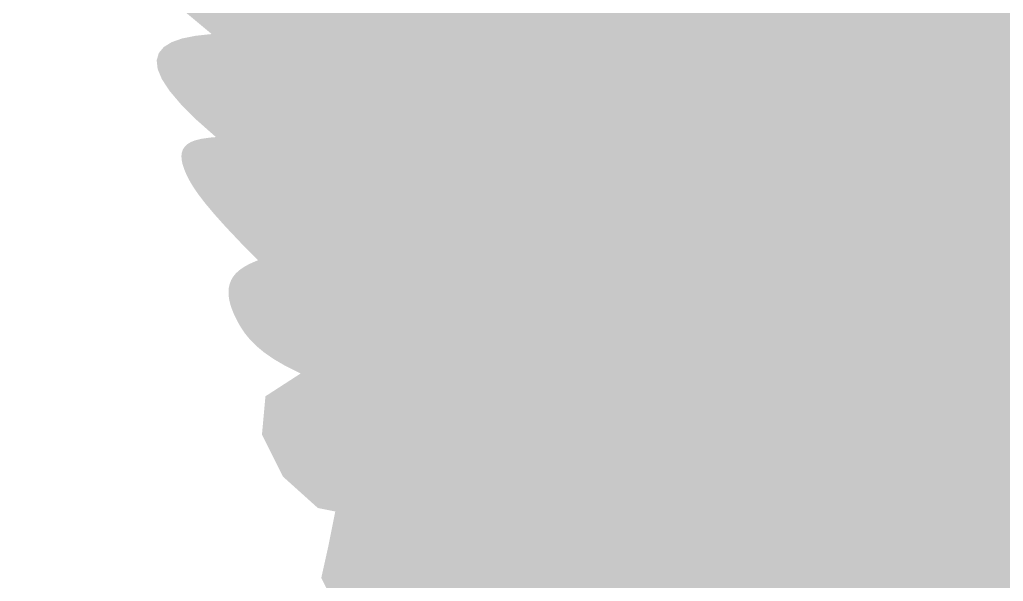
# Model space of a CAD drawing. Header units: millimetres. Extents: x -361 to 301, y -13 to 287.
# Drawn here: x 5.44 to 10.9, y 71.36 to 74.48 of the extents above; entities that cross this region are included whole.
import ezdxf

# ---------------------------------------------------------------- set-up
doc = ezdxf.new("R2010")
doc.units = ezdxf.units.MM
doc.layers.add('Images', color=7, linetype='Continuous')
doc.layers.add('magpiefill', color=3, linetype='Continuous')
picture_1 = doc.add_image_def('image1.jpg', size_in_pixel=(2366, 544))
picture_2 = doc.add_image_def('image7.jpg', size_in_pixel=(2113, 2387))

msp = doc.modelspace()

# ---------------------------------------------------------------- hatches: boundary and pattern name
at = {"layer": 'magpiefill', "true_color": 0x010101}
h = msp.add_hatch(color=18, dxfattribs=at)
h.dxf.hatch_style = 1
edge = h.paths.add_edge_path()
edge.add_line((10.83590571174091, 67.46990766237992), (10.2844572306582, 67.41353270956705))
edge.add_line((10.28445723065821, 67.41353270956706), (9.345868824184759, 66.79705653545675))
edge.add_line((9.345868824184748, 66.79705653545675), (7.415060295968345, 65.40328404481181))
edge.add_line((7.415060295968345, 65.40328404481181), (6.288754893108029, 64.33115094885882))
edge.add_line((6.288754893108035, 64.33115094885882), (6.101037896721164, 64.33115094885882))
edge.add_line((6.101037896721152, 64.33115094885882), (5.913320044199542, 64.49197109128313))
edge.add_line((5.913320044199565, 64.49197109128313), (5.886503330430071, 64.59918422284707))
edge.add_line((5.88650333043006, 64.59918422284706), (5.323350628999833, 64.17033125151288))
edge.add_line((5.323350628999833, 64.17033125151288), (4.572480931182872, 63.63426470353638))
edge.add_line((4.572480931182866, 63.63426470353637), (4.492030789874247, 63.98270804873675))
edge.add_line((4.492030789874264, 63.98270804873675), (4.518847503643758, 64.17033125151288))
edge.add_line((4.518847503643741, 64.17033125151288), (4.840648925013232, 64.51877415163494))
edge.add_line((4.840648925013227, 64.51877415163494), (4.947915780091341, 64.59918422284707))
edge.add_line((4.947915780091364, 64.59918422284706), (4.867465638782744, 64.65279078862906))
edge.add_line((4.867465638782733, 64.65279078862906), (4.357946364891632, 64.304347888507))
edge.add_line((4.357946364891632, 64.304347888507), (4.223862796043886, 64.41156102007093))
edge.add_line((4.223862796043875, 64.41156102007093), (4.223862796043875, 64.49197109128312))
edge.add_line((4.223862796043875, 64.49197109128313), (4.009328229752771, 64.49197109128313))
edge.add_line((4.009328229752782, 64.49197109128313), (3.928878088444162, 64.59918422284707))
edge.add_line((3.928878088444151, 64.59918422284706), (4.626114358721987, 64.9744306283993))
edge.add_line((4.626114358721992, 64.97443062839932), (4.760197927569601, 65.21566039695738))
edge.add_line((4.760197927569607, 65.21566039695738), (5.001549207630478, 65.4300871051637))
edge.add_line((5.001549207630489, 65.4300871051637), (4.518847503643758, 65.34967703395151))
edge.add_line((4.518847503643741, 65.3496770339515), (4.894282352552222, 65.67131687372175))
edge.add_line((4.894282352552239, 65.67131687372175), (6.154671324260301, 66.39500662447438))
edge.add_line((6.154671324260278, 66.39500662447438), (7.334610154659719, 67.25271301222112))
edge.add_line((7.334610154659742, 67.25271301222112), (8.675449267676424, 68.03000932875568))
edge.add_line((8.675449267676413, 68.03000932875568), (9.479953249167375, 68.51246886587187))
edge.add_line((9.47995324916738, 68.51246886587187), (9.560403390476, 68.8073056452903))
edge.add_line((9.560403390475983, 68.8073056452903), (9.855388098075844, 68.99492884806635))
edge.add_line((9.85538809807585, 68.99492884806637), (10.1771895194452, 68.86091221107225))
edge.add_line((10.17718951944522, 68.86091221107223), (10.39172408573646, 68.88771571650243))
edge.add_line((10.39172408573646, 68.88771571650243), (10.84760907595356, 69.26296212205462))
edge.add_line((10.84760907595356, 69.26296212205462), (11.22304478099691, 69.50419189061274))
edge.add_line((11.2230447809969, 69.50419189061274), (11.2498614947664, 68.96812534263624))
edge.add_line((11.24986149476641, 68.96812534263624), (11.14259378355342, 68.56607587673217))
edge.add_line((11.14259378355342, 68.56607587673217), (11.03532692847517, 68.51246886587187))
edge.add_line((11.03532692847517, 68.51246886587187), (10.87442578972306, 68.56607587673217))
edge.add_line((10.87442578972303, 68.56607587673217), (10.65989207956667, 68.35164916852592))
edge.add_line((10.65989207956667, 68.35164916852592), (10.99090294415741, 68.07021992784051))
edge.add_line((10.99090294415743, 68.07021992784053), (11.04902679929666, 68.32196378109816))
edge.add_line((11.04902679929666, 68.32196378109815), (11.32027174199162, 68.47688307541058))
edge.add_line((11.3202717419916, 68.47688307541058), (11.72713872796662, 68.4962479871996))
edge.add_line((11.72713872796663, 68.4962479871996), (11.95963414852382, 68.4187883400434))
edge.add_line((11.9596341485238, 68.41878834004342), (11.9596341485238, 68.24450413394197))
edge.add_line((11.9596341485238, 68.24450413394197), (11.76588825010439, 68.16704448678578))
edge.add_line((11.76588825010441, 68.1670444867858), (11.39776993013244, 68.08958483962955))
edge.add_line((11.39776993013243, 68.08958483962954), (10.97152775502095, 67.76038133921573))
edge.add_line((10.97152775502096, 67.76038133921573), (10.97152775502096, 67.5280023977471))
edge.add_line((10.97152775502096, 67.5280023977471), (11.32027174199161, 67.66355678027045))
edge.add_line((11.3202717419916, 67.66355678027047), (12.17275523607941, 67.99276028068435))
edge.add_line((12.17275523607941, 67.99276028068435), (12.73462031060581, 68.30259886930908))
edge.add_line((12.73462031060581, 68.30259886930908), (13.29648452899719, 68.70926201687915))
edge.add_line((13.29648452899718, 68.70926201687915), (14.0327211689414, 69.25147954697258))
edge.add_line((14.03272116894141, 69.25147954697256), (13.64522851596785, 69.11592516444921))
edge.add_line((13.64522851596786, 69.11592516444921), (13.27711019599575, 68.98037078192586))
edge.add_line((13.27711019599573, 68.98037078192586), (12.88961754302217, 69.07719534087111))
edge.add_line((12.88961754302218, 69.07719534087111), (12.54087355605153, 69.36766901770683))
edge.add_line((12.54087355605151, 69.36766901770683), (12.32775246849591, 69.79369663198767))
edge.add_line((12.32775246849593, 69.79369663198767), (12.25025428035511, 70.27781942671392))
edge.add_line((12.25025428035511, 70.27781942671392), (12.34712765763225, 70.72321239786207))
edge.add_line((12.34712765763226, 70.72321239786208), (12.75399464360727, 71.16860536901024))
edge.add_line((12.75399464360726, 71.16860536901024), (12.54087355605152, 71.09114572185399))
edge.add_line((12.54087355605151, 71.09114572185399), (11.53339282954733, 70.56829310354965))
edge.add_line((11.53339282954735, 70.56829310354965), (10.66153329018821, 70.0841703088234))
edge.add_line((10.6615332901882, 70.0841703088234), (10.17716811607237, 69.69687207304241))
edge.add_line((10.17716811607238, 69.69687207304241), (9.925297506378865, 69.32893919412875))
edge.add_line((9.925297506378854, 69.32893919412875), (9.654052563683887, 69.11592516444921))
edge.add_line((9.654052563683905, 69.11592516444921), (9.363433287987487, 69.03846551729302))
edge.add_line((9.363433287987476, 69.03846551729303), (9.189060866434778, 69.11592516444922))
edge.add_line((9.189060866434772, 69.11592516444921), (9.092188345292504, 69.23211463518348))
edge.add_line((9.092188345292527, 69.23211463518349), (9.111562678293978, 69.5032229551519))
edge.add_line((9.111562678293978, 69.50322295515188), (9.30530857671339, 69.94861592630004))
edge.add_line((9.305308576713372, 69.94861592630004), (9.169686533433326, 70.23908960313582))
edge.add_line((9.169686533433321, 70.23908960313584), (9.130937011295407, 69.98734574987814))
edge.add_line((9.13093701129543, 69.98734574987813), (8.956565445877606, 69.87115627914386))
edge.add_line((8.956565445877601, 69.87115627914386), (8.530323270766264, 69.61941242588622))
edge.add_line((8.530323270766246, 69.61941242588624), (8.3947012274862, 69.7162369848315))
edge.add_line((8.394701227486223, 69.7162369848315), (8.259078328071302, 69.79369663198769))
edge.add_line((8.259078328071297, 69.79369663198767), (8.123456284791251, 69.92925101451102))
edge.add_line((8.123456284791246, 69.92925101451102), (8.065332429652017, 70.14226504419057))
edge.add_line((8.065332429652017, 70.14226504419057), (8.084706762653468, 70.27781942671392))
edge.add_line((8.084706762653468, 70.27781942671392), (7.910335197235509, 70.31654925029201))
edge.add_line((7.910335197235497, 70.31654925029201), (7.813461819958491, 70.3940088974482))
edge.add_line((7.813461819958491, 70.3940088974482), (7.677838920543434, 70.52956327997155))
edge.add_line((7.677838920543451, 70.52956327997155), (7.561591210264993, 70.68448257428399))
edge.add_line((7.561591210264993, 70.68448257428399), (7.619715065404222, 70.9749562511197))
edge.add_line((7.619715065404222, 70.9749562511197), (7.561591210264993, 70.9749562511197))
edge.add_line((7.561591210264993, 70.9749562511197), (7.387219644847034, 71.03305098648688))
edge.add_line((7.387219644847022, 71.03305098648688), (7.212848079429198, 71.18797028079925))
edge.add_line((7.212848079429193, 71.18797028079925), (7.11597470215205, 71.38161939868978))
edge.add_line((7.115974702152073, 71.38161939868978), (7.154724224289987, 71.55590360479123))
edge.add_line((7.154724224289964, 71.55590360479123), (7.193472890292867, 71.74955272268168))
edge.add_line((7.193472890292867, 71.74955272268168), (7.096600369150599, 71.76891763447077))
edge.add_line((7.096600369150622, 71.76891763447077), (6.902853614596472, 71.94320184057221))
edge.add_line((6.902853614596467, 71.94320184057221), (6.786605904317872, 72.17558033696253))
edge.add_line((6.786605904317867, 72.17558033696253), (6.805980237319318, 72.38859436664207))
edge.add_line((6.805980237319318, 72.38859436664207), (7.135349035153513, 72.60160839632161))
edge.add_line((7.135349035153524, 72.6016083963216), (7.580966399401325, 72.83398733779022))
edge.add_line((7.580966399401319, 72.83398733779022), (7.890960008099188, 73.08573119104786))
edge.add_line((7.890960008099171, 73.08573119104786), (8.162204950794138, 73.31811013251648))
edge.add_line((8.162204950794148, 73.31811013251647), (8.200954472931926, 73.35683995609456))
edge.add_line((8.200954472931926, 73.35683995609456), (8.29782785020907, 73.39556977967266))
edge.add_line((8.297827850209075, 73.39556977967266), (8.41407556048767, 73.49239433861791))
edge.add_line((8.414075560487674, 73.49239433861791), (8.433449893489126, 73.5698539857741))
edge.add_line((8.433449893489126, 73.5698539857741), (8.433449893489126, 73.62794872114128))
edge.add_line((8.433449893489126, 73.62794872114127), (8.414075560487674, 73.70540836829746))
edge.add_line((8.414075560487674, 73.70540836829746), (8.355951705348446, 73.76350310366463))
edge.add_line((8.355951705348446, 73.76350310366463), (8.29782785020908, 73.80223292724273))
edge.add_line((8.297827850209075, 73.80223292724271), (8.220328805933383, 73.8215978390318))
edge.add_line((8.220328805933377, 73.8215978390318), (8.278452661072743, 73.86032766260989))
edge.add_line((8.278452661072748, 73.86032766260989), (8.35595170534844, 73.86032766260989))
edge.add_line((8.355951705348446, 73.86032766260989), (8.433449893489126, 73.8796925743989))
edge.add_line((8.433449893489126, 73.8796925743989), (8.569072792904047, 73.8796925743989))
edge.add_line((8.569072792904024, 73.8796925743989), (8.64657098104484, 73.8796925743989))
edge.add_line((8.646570981044846, 73.8796925743989), (8.704694836184075, 73.89905748618798))
edge.add_line((8.704694836184075, 73.89905748618798), (8.76281869132344, 73.93778730976608))
edge.add_line((8.762818691323446, 73.93778730976608), (8.801568213461223, 74.03461186871134))
edge.add_line((8.801568213461223, 74.03461186871134), (8.82094340259755, 74.09270660407844))
edge.add_line((8.82094340259755, 74.09270660407844), (8.743444358321995, 74.17016625123469))
edge.add_line((8.743444358321995, 74.17016625123469), (8.491573748628479, 74.30572063375804))
edge.add_line((8.491573748628468, 74.30572063375804), (8.820943402597539, 74.2282609866018))
edge.add_line((8.82094340259755, 74.2282609866018), (8.99531496801551, 74.1895311630237))
edge.add_line((8.99531496801552, 74.1895311630237), (9.092188345292527, 74.24762589839088))
edge.add_line((9.092188345292527, 74.24762589839088), (9.092188345292527, 74.28635572196897))
edge.add_line((9.092188345292527, 74.28635572196897), (9.092188345292527, 74.38318028091423))
edge.add_line((9.092188345292527, 74.38318028091423), (9.034063634018423, 74.42191010449233))
edge.add_line((9.034063634018423, 74.42191010449233), (8.99531496801552, 74.51873466343758))
edge.add_line((8.99531496801552, 74.51873466343758), (9.150312200431893, 74.4993697516485))
edge.add_line((9.15031220043187, 74.4993697516485), (9.22781038857255, 74.4993697516485))
edge.add_line((9.22781038857255, 74.4993697516485), (9.344058098851145, 74.4993697516485))
edge.add_line((9.34405809885115, 74.4993697516485), (9.34405809885115, 74.5380995752266))
edge.add_line((9.34405809885115, 74.5380995752266), (9.324683765849699, 74.65428904596094))
edge.add_line((9.324683765849699, 74.65428904596094), (9.285934243711921, 74.73174824803881))
edge.add_line((9.285934243711921, 74.73174824803881), (9.26655991071047, 74.82857280698407))
edge.add_line((9.26655991071047, 74.82857280698408), (9.363433287987476, 74.82857280698408))
edge.add_line((9.363433287987476, 74.82857280698408), (9.440931476128293, 74.8479377187731))
edge.add_line((9.440931476128299, 74.8479377187731), (9.479680998266076, 74.90603245414027))
edge.add_line((9.479680998266076, 74.90603245414026), (9.499055331267527, 75.04158683666361))
edge.add_line((9.499055331267527, 75.04158683666363), (9.518429664268979, 75.08031666024172))
edge.add_line((9.518429664268979, 75.0803166602417), (9.59592870854467, 75.0803166602417))
edge.add_line((9.595928708544676, 75.0803166602417), (9.654052563683905, 75.0803166602417))
edge.add_line((9.654052563683905, 75.0803166602417), (9.69280208582182, 75.1190464838198))
edge.add_line((9.692802085821825, 75.1190464838198), (9.750925940961054, 75.1190464838198))
edge.add_line((9.750925940961054, 75.1190464838198), (9.770300273962505, 75.21587104276506))
edge.add_line((9.770300273962505, 75.21587104276507), (9.770300273962505, 75.25460086634317))
edge.add_line((9.770300273962505, 75.25460086634315), (9.673426896685362, 75.29333068992125))
edge.add_line((9.673426896685356, 75.29333068992125), (9.750925940961048, 75.33206051349934))
edge.add_line((9.750925940961054, 75.33206051349934), (9.80904979610042, 75.33206051349934))
edge.add_line((9.809049796100396, 75.33206051349934), (9.886547984241076, 75.31269560171033))
edge.add_line((9.886547984241076, 75.31269560171033), (9.98342136151822, 75.29333068992125))
edge.add_line((9.983421361518225, 75.29333068992125), (10.11904340479827, 75.31269560171033))
edge.add_line((10.11904340479828, 75.31269560171033), (10.31279015935243, 75.35142542528843))
edge.add_line((10.31279015935243, 75.35142542528843), (10.40966353662957, 75.35142542528843))
edge.add_line((10.40966353662958, 75.35142542528843), (10.40966353662958, 75.27396577813224))
edge.add_line((10.40966353662958, 75.27396577813224), (10.42903786963103, 75.17714121918698))
edge.add_line((10.42903786963103, 75.17714121918698), (10.56466076904595, 75.1190464838198))
edge.add_line((10.56466076904593, 75.1190464838198), (10.73903233446389, 75.17714121918698))
edge.add_line((10.7390323344639, 75.17714121918698), (10.83590571174091, 75.06095174845271))
edge.add_line((10.83590571174091, 75.0609517484527), (10.97166559274142, 74.92592567387236))
edge.add_arc((-22.66212887603784, 55.28933574795627), 38.94647345122118, 24.7196834331034, 30.277882808560207, ccw=False)
edge.add_arc((13.34514295657732, 72.0936467485177), 0.8151760315204967, 219.4264190677759, 277.5112522925736)
edge.add_arc((14.22612327369814, 70.57541517140676), 1.050665292937502, 76.09792839104102, 137.4828955815185, ccw=False)
edge.add_arc((14.1689364318527, 69.29044467152072), 2.3255630845564, 60.01917854986198, 82.34898294536907, ccw=False)
edge.add_arc((14.20034882091278, 67.87947651098484), 3.60714858349934, 55.16074552816218, 71.73216053091483, ccw=False)
edge.add_arc((16.16076407477513, 69.1226465312847), 1.720350203217221, 86.65890143975243, 120.31950619075)
edge.add_arc((16.68748560646856, 68.27179006279918), 2.7208462936541, 120.8490791888012, 144.9821508602809)
edge.add_arc((14.82680236907146, 69.63778288659799), 0.4162815386684776, 152.0183299640194, 206.9559763139688)
edge.add_arc((-16.9951402100298, 31.10664991774678), 49.59133291609374, 45.89312228263083, 50.63922831697852, ccw=False)
edge.add_line((17.52037764077969, 66.71534728068457), (17.48140637970028, 66.55975725337291))
edge.add_line((17.48140637970027, 66.55975725337292), (17.53953023483964, 66.48229760621673))
edge.add_line((17.53953023483965, 66.48229760621673), (17.71390265639234, 66.42420287084956))
edge.add_line((17.71390265639235, 66.42420287084956), (17.65577880125312, 66.30801340011529))
edge.add_line((17.65577880125312, 66.30801340011529), (17.7332769893938, 66.21118884117003))
edge.add_line((17.7332769893938, 66.21118884117001), (17.77202651153171, 66.11436428222476))
edge.add_line((17.77202651153169, 66.11436428222476), (17.63640361211677, 65.99817481149049))
edge.add_line((17.63640361211679, 65.99817481149047), (17.61702927911534, 65.88198534075613))
edge.add_line((17.61702927911534, 65.88198534075613), (17.67515313425457, 65.76579587002186))
edge.add_line((17.67515313425457, 65.76579587002186), (17.5201559018382, 65.70770113465468))
edge.add_line((17.52015590183819, 65.70770113465468), (17.36515866942182, 65.74643095823278))
edge.add_line((17.36515866942182, 65.74643095823278), (17.38453300242327, 65.61087657570943))
edge.add_line((17.38453300242327, 65.61087657570943), (17.17141277100241, 65.55278184034232))
edge.add_line((17.17141277100239, 65.55278184034232), (17.07453939372525, 65.61087657570943))
edge.add_line((17.07453939372527, 65.61087657570943), (17.01641553858605, 65.63024148749851))
edge.add_line((17.01641553858605, 65.63024148749851), (16.95829168344682, 65.55278184034232))
edge.add_line((16.95829168344682, 65.55278184034232), (16.86141830616967, 65.47532219318607))
edge.add_line((16.86141830616967, 65.47532219318607), (16.76454492889253, 65.51405201676424))
edge.add_line((16.76454492889252, 65.51405201676423), (16.512674319199, 65.33976781066278))
edge.add_line((16.51267431919899, 65.33976781066278), (16.51267431919899, 65.41722745781897))
edge.add_line((16.51267431919899, 65.41722745781897), (16.33830275378117, 65.57214675213133))
edge.add_line((16.33830275378119, 65.57214675213133), (16.33830275378119, 65.64960639928758))
edge.add_line((16.33830275378119, 65.64960639928758), (16.29955323164328, 65.61087657570941))
edge.add_line((16.29955323164327, 65.61087657570943), (16.18330552136482, 65.43659236960798))
edge.add_line((16.18330552136482, 65.43659236960798), (16.18330552136482, 65.32040289887371))
edge.add_line((16.18330552136482, 65.3204028988737), (16.18330552136482, 65.06865904561606))
edge.add_line((16.18330552136482, 65.06865904561607), (16.04768347808477, 65.06865904561607))
edge.add_line((16.04768347808476, 65.06865904561607), (15.9895596229454, 65.12675378098318))
edge.add_line((15.98955962294539, 65.12675378098318), (15.97018443380907, 65.16548360456127))
edge.add_line((15.97018443380907, 65.16548360456126), (15.77643853538979, 65.22357833992844))
edge.add_line((15.77643853538979, 65.22357833992844), (15.67956515811264, 65.28167307529561))
edge.add_line((15.67956515811267, 65.28167307529561), (15.64081563597475, 65.24294325171752))
edge.add_line((15.64081563597475, 65.24294325171752), (15.64081563597475, 65.14611869277226))
edge.add_line((15.64081563597475, 65.14611869277225), (15.52456792569629, 64.99119939845981))
edge.add_line((15.52456792569629, 64.99119939845981), (15.44706973755547, 65.04929413382699))
edge.add_line((15.44706973755547, 65.04929413382699), (15.44706973755547, 65.10738886919417))
edge.add_line((15.44706973755547, 65.10738886919417), (15.2145734608634, 65.04929413382699))
edge.add_line((15.21457346086339, 65.04929413382699), (15.0983257505848, 64.91373975130364))
edge.add_line((15.09832575058482, 64.91373975130364), (14.84645599702632, 64.81691519235838))
edge.add_line((14.84645599702631, 64.81691519235837), (14.73020828674772, 64.87500992772554))
edge.add_line((14.73020828674771, 64.87500992772554), (14.67208357547347, 64.9718344866708))
edge.add_line((14.67208357547347, 64.9718344866708), (14.57521105433133, 64.9718344866708))
edge.add_line((14.57521105433133, 64.9718344866708), (14.3620899667756, 64.79755028056935))
edge.add_line((14.36208996677561, 64.79755028056935), (14.16834321222133, 64.60390116267882))
edge.add_line((14.16834321222132, 64.60390116267884), (13.97459731380204, 64.37152222121021))
edge.add_line((13.97459731380204, 64.37152222121021), (13.81960008138566, 64.17787310331975))
edge.add_line((13.81960008138566, 64.17787310331975), (13.68397718197074, 64.0423191658747))
edge.add_line((13.68397718197076, 64.0423191658747), (13.49023128355135, 63.98422443050753))
edge.add_line((13.49023128355134, 63.98422443050754), (13.31585886199864, 64.02295425408563))
edge.add_line((13.31585886199863, 64.02295425408563), (13.19961115172004, 64.13914327974167))
edge.add_line((13.19961115172003, 64.13914327974166), (13.08336344144144, 64.25533275047593))
edge.add_line((13.08336344144146, 64.25533275047594), (13.02523958630223, 64.42961695657739))
edge.add_line((13.02523958630223, 64.42961695657739), (12.92836620902509, 64.56517133910074))
edge.add_line((12.92836620902509, 64.56517133910074), (12.83149283174794, 64.58453625088983))
edge.add_line((12.83149283174794, 64.58453625088983), (12.71524512146934, 64.62326607446792))
edge.add_line((12.71524512146934, 64.6232660744679), (12.61837260032721, 64.6232660744679))
edge.add_line((12.61837260032721, 64.6232660744679), (12.44400017877437, 64.89437483951461))
edge.add_line((12.44400017877439, 64.89437483951463), (12.26962861335656, 65.12675378098318))
edge.add_line((12.26962861335656, 65.12675378098318), (12.19213042521588, 65.12675378098318))
edge.add_line((12.19213042521588, 65.12675378098318), (12.03713319279937, 65.20421342813943))
edge.add_line((12.03713319279936, 65.20421342813943), (11.76588825010439, 65.45595728139706))
edge.add_line((11.76588825010441, 65.45595728139706), (11.68838920582886, 65.57214675213133))
edge.add_line((11.68838920582886, 65.57214675213133), (11.64964053982595, 65.64960639928758))
edge.add_line((11.64964053982595, 65.64960639928758), (11.63026535068949, 65.76579587002185))
edge.add_line((11.63026535068948, 65.76579587002186), (11.5527671625488, 65.76579587002186))
edge.add_line((11.5527671625488, 65.76579587002186), (11.37839559713084, 65.82389060538904))
edge.add_line((11.37839559713083, 65.82389060538902), (11.35902040799451, 65.86262042896712))
edge.add_line((11.35902040799451, 65.86262042896712), (11.28152221985383, 65.97880989970139))
edge.add_line((11.28152221985383, 65.9788098997014), (11.26214788685238, 66.0175397232795))
edge.add_line((11.26214788685238, 66.01753972327948), (11.16527450957523, 66.23055375295903))
edge.add_line((11.16527450957523, 66.23055375295903), (11.04902679929663, 66.30801340011527))
edge.add_line((11.04902679929666, 66.30801340011529), (10.99090294415743, 66.36610813548239))
edge.add_line((10.99090294415743, 66.36610813548238), (10.91340389988173, 66.48229760621672))
edge.add_line((10.91340389988173, 66.48229760621673), (10.87465437774395, 66.6372169005291))
edge.add_line((10.87465437774395, 66.6372169005291), (10.87465437774395, 66.73404101439606))
edge.add_line((10.87465437774395, 66.73404101439606), (11.01027727715887, 66.92769013228659))
edge.add_line((11.01027727715888, 66.92769013228657), (10.95215342201951, 66.90832522049749))
edge.add_line((10.95215342201951, 66.9083252204975), (10.81653052260459, 67.06324451480994))
edge.add_line((10.81653052260458, 67.06324451480994), (10.79715618960313, 67.19879889733329))
edge.add_line((10.79715618960313, 67.19879889733329), (10.9521534220195, 67.43117783880184))
edge.add_line((10.95215342201951, 67.43117783880184), (10.83590571174091, 67.46990766237994))
at = {"layer": 'magpiefill'}
h = msp.add_hatch(color=253, dxfattribs=at)
h.dxf.hatch_style = 1
h.paths.add_polyline_path([(7.23294468976809, 74.97027668544098), (7.11677707366016, 74.98737534099497), (7.005250817192859, 75.00326535698821), (6.897779082347938, 75.01816002420153), (6.793775031107117, 75.03227263341576), (6.692651825452174, 75.04581647541173), (6.593822627364773, 75.05900484097026), (6.496979199693328, 75.07196214980668), (6.4029277087526, 75.08445733737415), (6.312752921723956, 75.09617046806034), (6.227539605788735, 75.10678160625291), (6.148372528128334, 75.11597081633954), (6.076336455924121, 75.12341816270788), (6.012516156357464, 75.1288037097456), (5.957996396609758, 75.13180752184034), (5.913574450225724, 75.13212299468239), (5.878897616203687, 75.12949684917218), (5.853325699905412, 75.12368913751286), (5.836218506692603, 75.1144599119075), (5.826935841926911, 75.10156922455919), (5.824837510970099, 75.084777127671), (5.829283319183901, 75.06384367344604), (5.839633071929967, 75.03852891408737), (5.856124346623176, 75.00810104391591), (5.882505808890642, 74.96986082572403), (5.92340389641268, 74.92061716442186), (5.98344504686952, 74.85717896491953), (6.067255697941391, 74.7763551321272), (6.179462287308638, 74.67495457095501), (6.324691252651462, 74.54978618631314), (6.507569031650178, 74.3976588831117), (6.613860863572, 74.40287573105714), (6.738339049528406, 74.40405329377408), (6.880706947364899, 74.40165826078344), (7.041480262362114, 74.39619719196091), (7.220079831275029, 74.38818212002833), (7.411547016755605, 74.37814696909233), (7.609828312930063, 74.36663113610562), (7.808870213924592, 74.35417401802096), (8.002619213865472, 74.34131501179111), (8.185021806878979, 74.32859351436883), (8.350024487091218, 74.31654892270691), (8.491573748628355, 74.30572063375807), (8.82094340259755, 74.2282609866018), (8.99531496801552, 74.1895311630237), (9.092188345292527, 74.24762589839088), (9.092188345292527, 74.28635572196897), (9.092188345292527, 74.38318028091423), (9.034063634018423, 74.42191010449233), (8.99531496801552, 74.51873466343758), (9.15031220043187, 74.4993697516485), (9.22781038857255, 74.4993697516485), (9.34405809885115, 74.4993697516485), (9.34405809885115, 74.5380995752266), (9.34196593829165, 74.55064643441818), (9.22046283540152, 74.5770352080102), (9.111948563622747, 74.60168776473262), (9.01291121347208, 74.62502479788215), (8.919838875466098, 74.6474670007555), (8.829219640121494, 74.66943506664936), (8.73754159795493, 74.69134968886044), (8.641292839483128, 74.71363156068541), (8.536961455222695, 74.736701375421), (8.421995779124359, 74.76084602022881), (8.297685118875023, 74.78581715773012), (8.166279025595571, 74.81123264441109), (8.030027050406943, 74.83671033675793), (7.891178744430022, 74.86186809125682), (7.751983658785747, 74.88632376439391), (7.614691344595087, 74.9096952126554), (7.481551352978897, 74.93160029252749), (7.3543405035349, 74.95175609954543)])
h.paths.add_polyline_path([(6.546970176494142, 74.79774935045934), (6.557441396684737, 74.81557673936105), (6.572838511504557, 74.83201775104216), (6.593463832059626, 74.84696574178903), (6.619619669456085, 74.86031406788797), (6.651729852385415, 74.87190868779817), (6.69070427988089, 74.88140596867045), (6.737574368561098, 74.88841487982855), (6.793371535044685, 74.89254439059623), (6.859127195950293, 74.8934034702972), (6.935872767896569, 74.89060108825525), (7.0246396675021, 74.88374621379404), (7.126459311385531, 74.8724478162374), (7.241657722575098, 74.85651926722328), (7.367739349737093, 74.83659154764679), (7.501503247947454, 74.81350004071733), (7.639748472282093, 74.78808012964423), (7.779274077816922, 74.76116719763688), (7.916879119627879, 74.73359662790465), (8.049362652790819, 74.70620380365692), (8.173523732381653, 74.67982410810305), (8.286795674665768, 74.65511518306654), (8.389148840665882, 74.63202370482759), (8.481187852594246, 74.61031860828041), (8.563517332663025, 74.58976882831932), (8.636741903084499, 74.57014329983859), (8.701466186070803, 74.55121095773255), (8.75829480383419, 74.53274073689539), (8.807832378586824, 74.51450157222149), (8.850653894573298, 74.4963097968048), (8.887215784167665, 74.47817133653807), (8.917944841776404, 74.46013951551377), (8.94326786180585, 74.44226765782442), (8.963611638662542, 74.42460908756244), (8.979402966752787, 74.40721712882036), (8.991068640483093, 74.39014510569059), (8.999035454259854, 74.37344634226565), (9.003644250263363, 74.35721267255742), (9.004892061769112, 74.34168997025563), (9.00268996982652, 74.32716261896935), (8.996949055484947, 74.31391500230777), (8.987580399793757, 74.30223150387997), (8.97449508380231, 74.2923965072951), (8.957604188560026, 74.28469439616228), (8.93681879511621, 74.27940955409066), (8.911857336552885, 74.2767463820904), (8.881667654082435, 74.27658935077572), (8.84500494094982, 74.27874294816199), (8.80062439040006, 74.28301166226449), (8.747281195678141, 74.28919998109852), (8.683730550028969, 74.29711239267938), (8.608727646697673, 74.30655338502237), (8.521027678929158, 74.31732744614285), (8.420020099811723, 74.32923313834958), (8.307631401806987, 74.34204532112555), (8.186422337219796, 74.35553292824723), (8.058953658355051, 74.36946489349107), (7.927786117517854, 74.38361015063354), (7.79548046701268, 74.39773763345111), (7.664597459144773, 74.4116162757203), (7.537697846218947, 74.42501501121752), (7.416977829129934, 74.43779756955978), (7.30317540313149, 74.45020686372597), (7.196664012067458, 74.46258060253551), (7.09781709978148, 74.47525649480782), (7.00700811011717, 74.48857224936232), (6.92461048691834, 74.5028655750184), (6.850997674028577, 74.51847418059552), (6.786543115291636, 74.53573577491301), (6.731430568933547, 74.55487253498272), (6.685085050709688, 74.57564451058576), (6.64674189075788, 74.59769621969566), (6.615636419215889, 74.62067218028594), (6.591003966221422, 74.6442169103301), (6.572079861912357, 74.66797492780165), (6.558099436426374, 74.6915907506741), (6.548298019901267, 74.71470889692097), (6.542088772636248, 74.7370153575679), (6.53959617557598, 74.7583620158491), (6.541122539826574, 74.7786422280508)], flags=16)
h = msp.add_hatch(color=255, dxfattribs=at)
h.dxf.hatch_style = 1
h.paths.add_polyline_path([(8.286795674665768, 74.65511518306654), (8.173523732381682, 74.67982410810305), (8.049362652790819, 74.70620380365692), (7.916879119627879, 74.73359662790465), (7.779274077816922, 74.76116719763688), (7.639748472282122, 74.78808012964423), (7.501503247947454, 74.81350004071733), (7.367739349737064, 74.83659154764679), (7.241657722575098, 74.85651926722328), (7.126459311385531, 74.8724478162374), (7.0246396675021, 74.88374621379404), (6.935872767896569, 74.89060108825525), (6.859127195950293, 74.8934034702972), (6.793371535044685, 74.89254439059623), (6.737574368561098, 74.88841487982855), (6.69070427988089, 74.88140596867045), (6.651729852385415, 74.87190868779817), (6.619619669456085, 74.86031406788797), (6.593463832059626, 74.84696574178903), (6.572838511504557, 74.83201775104216), (6.557441396684737, 74.81557673936105), (6.546970176494142, 74.79774935045934), (6.541122539826574, 74.7786422280508), (6.53959617557598, 74.7583620158491), (6.542088772636248, 74.7370153575679), (6.548298019901267, 74.71470889692097), (6.558099436426374, 74.6915907506741), (6.572079861912357, 74.66797492780165), (6.591003966221422, 74.6442169103301), (6.615636419215889, 74.62067218028594), (6.64674189075788, 74.59769621969566), (6.685085050709688, 74.57564451058576), (6.731430568933547, 74.55487253498272), (6.786543115291636, 74.53573577491301), (6.850997674028577, 74.51847418059552), (6.92461048691834, 74.5028655750184), (7.00700811011717, 74.48857224936232), (7.097817099781452, 74.47525649480782), (7.196664012067458, 74.46258060253551), (7.30317540313149, 74.45020686372597), (7.416977829129905, 74.43779756955978), (7.537697846218947, 74.42501501121752), (7.664597459144773, 74.4116162757203), (7.79548046701268, 74.39773763345111), (7.927786117517712, 74.38361015063354), (8.058953658355051, 74.36946489349107), (8.186422337219796, 74.35553292824723), (8.307631401806958, 74.34204532112555), (8.420020099811723, 74.32923313834958), (8.521027678929158, 74.31732744614285), (8.608727646697673, 74.30655338502237), (8.683730550028997, 74.29711239267938), (8.747281195678113, 74.28919998109852), (8.80062439040006, 74.28301166226449), (8.84500494094982, 74.27874294816199), (8.881667654082435, 74.27658935077572), (8.911857336552885, 74.2767463820904), (8.93681879511621, 74.27940955409066), (8.957604188560026, 74.28469439616228), (8.97449508380231, 74.2923965072951), (8.987580399793757, 74.30223150387997), (8.996949055484947, 74.31391500230777), (9.00268996982652, 74.32716261896935), (9.004892061769112, 74.34168997025563), (9.003644250263363, 74.35721267255742), (8.999035454259854, 74.37344634226565), (8.991068640483093, 74.39014510569059), (8.979402966752787, 74.40721712882036), (8.963611638662513, 74.42460908756244), (8.94326786180585, 74.44226765782442), (8.917944841776404, 74.46013951551377), (8.887215784167665, 74.47817133653807), (8.850653894573298, 74.4963097968048), (8.807832378586824, 74.51450157222149), (8.75829480383419, 74.53274073689539), (8.701466186070803, 74.55121095773255), (8.636741903084499, 74.57014329983859), (8.563517332663025, 74.58976882831932), (8.481187852594246, 74.61031860828041), (8.389148840665882, 74.63202370482759)])
h = msp.add_hatch(color=253, dxfattribs=at)
h.dxf.hatch_style = 1
h.paths.add_polyline_path([(8.743444358321995, 74.17016625123469), (8.49157374862844, 74.30572063375807), (8.350024487091162, 74.31654892270691), (8.18502180687895, 74.32859351436883), (8.0026192138655, 74.34131501179111), (7.808870213924592, 74.35417401802096), (7.609828312930034, 74.36663113610562), (7.411547016755605, 74.37814696909233), (7.220079831275029, 74.38818212002833), (7.041480262362114, 74.39619719196091), (6.880706947364899, 74.40165826078344), (6.738339049528406, 74.40405329377408), (6.613860863572, 74.40287573105714), (6.50675668421502, 74.39761901275695), (6.416510806176746, 74.38777657899779), (6.342607524176515, 74.37284186990401), (6.284531132933694, 74.35230832559989), (6.241765927167535, 74.32566938620981), (6.21407403471386, 74.29240706875193), (6.202328915873949, 74.25195769782033), (6.207681864065563, 74.20374617490292), (6.23128417270641, 74.1471974014876), (6.274287135214308, 74.08173627906233), (6.33784204500688, 74.00678770911502), (6.423100195502002, 73.9217765931336), (6.531212880117295, 73.82612783260603), (6.561006947702879, 73.82863637279588), (6.642002643007487, 73.83243855735243), (6.74405345297663, 73.83480104506721), (6.870004665913257, 73.8357682711935), (7.021023572724573, 73.83542957126906), (7.191565474734432, 73.83405388196918), (7.374407675870884, 73.83195504025365), (7.562327480061924, 73.82944688308217), (7.74810219123566, 73.82684324741449), (7.924509113320141, 73.82445797021036), (8.084325550243335, 73.82260488842955), (8.22032880593332, 73.82159783903175), (8.278452661072748, 73.86032766260989), (8.355951705348446, 73.86032766260989), (8.433449893489126, 73.8796925743989), (8.569072792904024, 73.8796925743989), (8.646570981044846, 73.8796925743989), (8.704694836184075, 73.89905748618798), (8.762818691323446, 73.93778730976608), (8.801568213461223, 74.03461186871134), (8.82094340259755, 74.09270660407844)])
h.paths.add_polyline_path([(6.614489405673083, 74.12840389448239), (6.616584844948477, 74.1520049102613), (6.622634037833166, 74.17492162310195), (6.633395727134285, 74.1968429871627), (6.649741281820411, 74.21748461771658), (6.672542070860175, 74.23656213003667), (6.702669463222151, 74.25379113939603), (6.740994827874999, 74.26888726106769), (6.788389533787324, 74.28156611032472), (6.8457249499277, 74.2915433024402), (6.913510856877338, 74.29862924740985), (6.99081068166771, 74.30301353412011), (7.076326262942871, 74.30498054618015), (7.168759439346871, 74.30481466719907), (7.266812049523793, 74.30280028078599), (7.369185932117688, 74.29922177055003), (7.474582925772609, 74.29436352010039), (7.581704869132579, 74.28850991304611), (7.689265456634502, 74.28189793610079), (7.796025805886302, 74.27457498839563), (7.900758890288728, 74.26654107216625), (8.002237683242498, 74.25779618964826), (8.099235158148389, 74.24834034307729), (8.190524288407119, 74.23817353468898), (8.274878047419435, 74.22729576671892), (8.351069408586056, 74.21570704140278), (8.418167728349232, 74.20340143564228), (8.476427895316931, 74.19034932500374), (8.526401181138624, 74.17651515971951), (8.568638857463782, 74.16186339002206), (8.603692195941903, 74.14635846614381), (8.632112468222402, 74.12996483831711), (8.654450945954778, 74.11264695677444), (8.671258900788473, 74.09436927174816), (8.682945340580403, 74.07517029259888), (8.689350218017012, 74.05538476519955), (8.690171221992244, 74.03542149455139), (8.685106041399933, 74.01568928565545), (8.673852365134053, 73.99659694351298), (8.656107882088435, 73.97855327312509), (8.631570281157025, 73.96196707949291), (8.599937251233683, 73.94724716761762), (8.560870915180033, 73.93471050941994), (8.513891131728599, 73.92430674449899), (8.458482193579641, 73.91589367937351), (8.394128393433334, 73.90932912056222), (8.320314023989908, 73.90447087458378), (8.236523377949652, 73.901176747957), (8.142240748012767, 73.89930454720052), (8.036950426879486, 73.89871207883309), (7.920794679015415, 73.89925418735854), (7.796547655947791, 73.90077386922123), (7.667641480969223, 73.90311115885056), (7.537508277372268, 73.90610609067606), (7.409580168449594, 73.9095986991271), (7.287289277493755, 73.9134290186332), (7.174067727797393, 73.91743708362378), (7.07334764265309, 73.9214629285283), (6.98770459654645, 73.92543545772395), (6.916287968735162, 73.92963905537876), (6.857390589669876, 73.93444697560847), (6.809305289801273, 73.94023247252879), (6.770324899580032, 73.94736880025557), (6.738742249456806, 73.95622921290449), (6.712850169882245, 73.96718696459132), (6.690941491307058, 73.9806153094318), (6.671626174440064, 73.99675123395319), (6.654782701022839, 74.01528665432868), (6.64060668305504, 74.03577721914297), (6.629293732536468, 74.05777857698081), (6.621039461466808, 74.08084637642683), (6.616039481845746, 74.10453626606581)], flags=16)
h = msp.add_hatch(color=255, dxfattribs=at)
h.dxf.hatch_style = 1
h.paths.add_polyline_path([(8.654450945954778, 74.11264695677444), (8.632112468222402, 74.12996483831711), (8.603692195941903, 74.14635846614381), (8.568638857463782, 74.16186339002206), (8.526401181138624, 74.17651515971951), (8.476427895316931, 74.19034932500374), (8.418167728349232, 74.20340143564228), (8.351069408586056, 74.21570704140278), (8.274878047419435, 74.22729576671892), (8.190524288407119, 74.23817353468898), (8.099235158148389, 74.24834034307729), (8.002237683242498, 74.25779618964826), (7.900758890288728, 74.26654107216625), (7.796025805886302, 74.27457498839563), (7.689265456634502, 74.28189793610079), (7.581704869132579, 74.28850991304611), (7.474582925772609, 74.29436352010039), (7.369185932117659, 74.29922177055003), (7.266812049523793, 74.30280028078599), (7.168759439346871, 74.30481466719907), (7.076326262942871, 74.30498054618015), (6.99081068166771, 74.30301353412011), (6.913510856877338, 74.29862924740985), (6.8457249499277, 74.2915433024402), (6.788389533787324, 74.28156611032472), (6.740994827874999, 74.26888726106769), (6.702669463222151, 74.25379113939603), (6.672542070860175, 74.23656213003667), (6.649741281820411, 74.21748461771658), (6.633395727134285, 74.1968429871627), (6.622634037833166, 74.17492162310195), (6.616584844948477, 74.1520049102613), (6.614489405673083, 74.12840389448239), (6.616039481845746, 74.10453626606581), (6.621039461466808, 74.08084637642683), (6.629293732536468, 74.05777857698081), (6.64060668305504, 74.03577721914297), (6.654782701022839, 74.01528665432868), (6.671626174440064, 73.99675123395319), (6.690941491307058, 73.9806153094318), (6.712850169882245, 73.96718696459132), (6.738742249456806, 73.95622921290449), (6.770324899580032, 73.94736880025557), (6.809305289801273, 73.94023247252879), (6.857390589669876, 73.93444697560847), (6.916287968735162, 73.92963905537876), (6.98770459654645, 73.92543545772395), (7.07334764265309, 73.9214629285283), (7.174067727797393, 73.91743708362378), (7.287289277493755, 73.9134290186332), (7.409580168449594, 73.9095986991271), (7.537508277372268, 73.90610609067606), (7.667641480969223, 73.90311115885056), (7.796547655947791, 73.90077386922123), (7.920794679015444, 73.89925418735854), (8.036950426879486, 73.89871207883309), (8.142240748012767, 73.89930454720052), (8.236523377949652, 73.901176747957), (8.320314023989937, 73.90447087458378), (8.394128393433334, 73.90932912056222), (8.458482193579641, 73.91589367937351), (8.513891131728599, 73.92430674449899), (8.560870915180033, 73.93471050941994), (8.599937251233683, 73.94724716761762), (8.631570281157025, 73.96196707949291), (8.656107882088435, 73.97855327312509), (8.673852365134053, 73.99659694351298), (8.685106041399933, 74.01568928565545), (8.690171221992244, 74.03542149455139), (8.689350218017012, 74.05538476519955), (8.682945340580403, 74.07517029259888), (8.671258900788473, 74.09436927174816)])
h = msp.add_hatch(color=253, dxfattribs=at)
h.dxf.hatch_style = 1
h.paths.add_polyline_path([(8.433449893489126, 73.62794872114127), (8.414075560487674, 73.70540836829746), (8.355951705348446, 73.76350310366463), (8.297827850209075, 73.80223292724271), (8.220328805933605, 73.82159783903175), (8.084325550243364, 73.82260488842955), (7.924509113320084, 73.82445797021036), (7.74810219123566, 73.82684324741449), (7.562327480061924, 73.82944688308217), (7.374407675870884, 73.83195504025365), (7.191565474734432, 73.83405388196918), (7.021023572724573, 73.83542957126906), (6.870004665913257, 73.8357682711935), (6.74405345297663, 73.83480104506721), (6.642002643007487, 73.83243855735243), (6.561006947702879, 73.82863637279588), (6.498221078759798, 73.82335005614424), (6.450799747875237, 73.81653517214419), (6.415897666746275, 73.80814728554242), (6.390669547069848, 73.79814196108563), (6.372270100543005, 73.7864747635205), (6.358316398123662, 73.77308792685005), (6.348274947813309, 73.75787036210266), (6.342074616874413, 73.74069764956305), (6.33964427256933, 73.72144536951588), (6.340912782160501, 73.69998910224582), (6.345809012910308, 73.67620442803762), (6.354261832081193, 73.649966927176), (6.366200106935537, 73.6211521799456), (6.381916191505809, 73.58936194164396), (6.403156386904499, 73.55310266761998), (6.432030481014067, 73.51060698823527), (6.470648261717031, 73.4601075338516), (6.52111951689588, 73.39983693483059), (6.58555403443313, 73.32802782153392), (6.666061602211272, 73.2429128243233), (6.764752008112794, 73.14272457356041), (6.795648277998993, 73.1540014853848), (6.84520066534165, 73.16914943942913), (6.901563941639949, 73.18389747284026), (6.964578060253388, 73.19827224878215), (7.034082974541491, 73.21230043041892), (7.109918637863871, 73.2260086809146), (7.191925003579911, 73.23942366343324), (7.279942025049252, 73.25257204113889), (7.373809655631362, 73.26548047719557), (7.473077891945422, 73.27809809945107), (7.576136903649171, 73.29006389448811), (7.681086903659946, 73.30093931357305), (7.786028104895166, 73.31028580797228), (7.889060720272141, 73.31766482895226), (7.988284962708292, 73.32263782777939), (8.081801045120983, 73.32476625572004), (8.16770918042755, 73.32361156404063), (8.200954472931926, 73.35683995609456), (8.297827850209075, 73.39556977967266), (8.414075560487674, 73.49239433861791), (8.433449893489126, 73.5698539857741)])
h.paths.add_polyline_path([(6.833395348100055, 73.56550736716807), (6.839216314870498, 73.59043847666838), (6.848380485982915, 73.61394765359152), (6.860816730718795, 73.63589270780962), (6.876453918359715, 73.65613144919482), (6.895220918187107, 73.67452168761928), (6.917046599482518, 73.69092123295516), (6.942002095320049, 73.70523825435767), (6.970727593944162, 73.71758235811429), (7.004005547391955, 73.72811350979558), (7.04261840770053, 73.73699167497205), (7.087348626906902, 73.74437681921427), (7.138978657048199, 73.7504289080928), (7.198290950161464, 73.75530790717814), (7.266067958283799, 73.75917378204089), (7.342573462456699, 73.76215687493566), (7.42599655973936, 73.76426903485346), (7.514007676195376, 73.76549248746944), (7.604277237888368, 73.76580945845866), (7.694475670881985, 73.76520217349628), (7.78227340123982, 73.76365285825737), (7.865340855025494, 73.76114373841709), (7.941348458302599, 73.75765703965054), (8.008476416369916, 73.75317795020659), (8.066944051466635, 73.74770350862931), (8.117480465067104, 73.74123371603648), (8.160814758645643, 73.7337685735459), (8.1976760336766, 73.7253080822754), (8.228793391634326, 73.71585224334282), (8.254895933993197, 73.70540105786596), (8.276712762227476, 73.69395452696257), (8.294878135507474, 73.681533387904), (8.3096469437873, 73.66824132257535), (8.321179234716965, 73.65420274901521), (8.329635055946483, 73.63954208526212), (8.335174455125866, 73.62438374935473), (8.337957479905157, 73.60885215933156), (8.338144177934367, 73.59307173323124), (8.335894596863511, 73.57716688909234), (8.331303580342762, 73.56125908275226), (8.324205156022515, 73.54545792124368), (8.314368147553438, 73.52987004939811), (8.301561378586086, 73.51460211204707), (8.285553672770988, 73.49976075402208), (8.266113853758782, 73.48545262015463), (8.243010745200024, 73.47178435527624), (8.216013170745299, 73.4588626042184), (8.184863278427315, 73.44675846353545), (8.149196513807226, 73.43540083667307), (8.108621646828283, 73.42468307879976), (8.062747447433736, 73.41449854508397), (8.011182685566894, 73.40474059069425), (7.953536131171035, 73.39530257079902), (7.889416554189438, 73.38607784056683), (7.818432724565298, 73.37695975516613), (7.740635024454377, 73.36787129308134), (7.657840284862118, 73.35885392606046), (7.572306949006418, 73.34997874916743), (7.486293460105117, 73.3413168574662), (7.402058261376283, 73.33293934602064), (7.321859796037586, 73.32491730989467), (7.247956507307094, 73.31732184415227), (7.182606838402563, 73.31022404385736), (7.127467574362072, 73.30376610118705), (7.081788867504088, 73.29837459677154), (7.04421921196726, 73.2945472083542), (7.013407101890152, 73.29278161367841), (6.988001031411386, 73.29357549048761), (6.966649494669582, 73.29742651652515), (6.948000985803276, 73.30483236953445), (6.930703998951174, 73.3162907272589), (6.913706374652577, 73.33210078897106), (6.897153339049851, 73.35176784006023), (6.881489464686041, 73.3745986874449), (6.86715932410425, 73.39990013804352), (6.854607489847581, 73.4269789987746), (6.844278534459079, 73.45514207655656), (6.836617030481875, 73.48369617830794), (6.832067550459044, 73.51194811094716), (6.830988716390067, 73.53929651521837)], flags=16)
h = msp.add_hatch(color=255, dxfattribs=at)
h.dxf.hatch_style = 1
h.paths.add_polyline_path([(8.324205156022515, 73.54545792124368), (8.331303580342762, 73.56125908275226), (8.335894596863511, 73.57716688909234), (8.338144177934367, 73.59307173323124), (8.337957479905157, 73.60885215933156), (8.335174455125866, 73.62438374935473), (8.329635055946483, 73.63954208526212), (8.321179234716965, 73.65420274901521), (8.3096469437873, 73.66824132257535), (8.294878135507474, 73.681533387904), (8.276712762227476, 73.69395452696257), (8.254895933993197, 73.70540105786596), (8.228793391634355, 73.71585224334282), (8.1976760336766, 73.7253080822754), (8.160814758645643, 73.7337685735459), (8.117480465067104, 73.74123371603648), (8.066944051466635, 73.74770350862931), (8.008476416369916, 73.75317795020659), (7.941348458302599, 73.75765703965054), (7.865340855025494, 73.76114373841709), (7.78227340123982, 73.76365285825737), (7.694475670881985, 73.76520217349628), (7.604277237888368, 73.76580945845866), (7.514007676195376, 73.76549248746944), (7.42599655973936, 73.76426903485346), (7.342573462456699, 73.76215687493566), (7.266067958283799, 73.75917378204089), (7.198290950161464, 73.75530790717814), (7.138978657048199, 73.7504289080928), (7.087348626906902, 73.74437681921427), (7.04261840770053, 73.73699167497205), (7.004005547391955, 73.72811350979558), (6.970727593944162, 73.71758235811429), (6.942002095320049, 73.70523825435767), (6.917046599482518, 73.69092123295516), (6.895220918187107, 73.67452168761928), (6.876453918359715, 73.65613144919482), (6.860816730718795, 73.63589270780962), (6.848380485982915, 73.61394765359152), (6.839216314870498, 73.59043847666838), (6.833395348100055, 73.56550736716807), (6.830988716390067, 73.53929651521837), (6.832067550459044, 73.51194811094716), (6.836617030481875, 73.48369617830794), (6.844278534459079, 73.45514207655656), (6.854607489847581, 73.4269789987746), (6.86715932410425, 73.39990013804352), (6.881489464686041, 73.3745986874449), (6.897153339049851, 73.35176784006023), (6.913706374652577, 73.33210078897106), (6.930703998951174, 73.3162907272589), (6.948000985803276, 73.30483236953445), (6.966649494669582, 73.29742651652515), (6.988001031411386, 73.29357549048761), (7.013407101890152, 73.29278161367841), (7.04421921196726, 73.2945472083542), (7.081788867504088, 73.29837459677154), (7.127467574362072, 73.30376610118705), (7.182606838402563, 73.31022404385736), (7.247956507307094, 73.31732184415227), (7.321859796037614, 73.32491730989467), (7.402058261376283, 73.33293934602064), (7.486293460105202, 73.3413168574662), (7.572306949006418, 73.34997874916743), (7.657840284862118, 73.35885392606046), (7.740635024454377, 73.36787129308134), (7.818432724565298, 73.37695975516613), (7.88941655418941, 73.38607784056683), (7.953536131171063, 73.39530257079902), (8.011182685566922, 73.40474059069425), (8.062747447433736, 73.41449854508397), (8.108621646828283, 73.42468307879976), (8.149196513807226, 73.43540083667307), (8.184863278427315, 73.44675846353545), (8.216013170745299, 73.4588626042184), (8.243010745200024, 73.47178435527624), (8.266113853758782, 73.48545262015463), (8.285553672770988, 73.49976075402208), (8.301561378586086, 73.51460211204707), (8.314368147553438, 73.52987004939811)])
h = msp.add_hatch(color=253, dxfattribs=at)
h.dxf.hatch_style = 1
h.paths.add_polyline_path([(7.318247206418107, 72.7876350374833), (7.247333249068589, 72.82897750513771), (7.196533191664173, 72.86929777229861), (7.163609121013735, 72.90824483222512), (7.146323123926237, 72.9454676781763), (7.142437287210527, 72.98061530341133), (7.149713697675537, 73.01333670118927), (7.165914442130145, 73.04328086476926), (7.189035292481861, 73.07018787433041), (7.218006761032257, 73.09416215773196), (7.251993045181564, 73.11539922975311), (7.29015834232996, 73.13409460517312), (7.331666849877593, 73.15044379877115), (7.375682765224667, 73.16464232532645), (7.421370285771388, 73.17688569961828), (7.467893608917933, 73.18736943642581), (7.514465835569183, 73.1962490591357), (7.560495680648842, 73.20352012556391), (7.605440762585317, 73.2091382021339), (7.64875869980699, 73.21305885526908), (7.689907110742354, 73.21523765139283), (7.728343613819732, 73.21563015692857), (7.763525827467589, 73.2141919382997), (7.794911370114335, 73.21087856192965), (7.822140166141082, 73.20567319007613), (7.845581363740109, 73.19866936833425), (7.865786417056427, 73.18998823813351), (7.883306780234932, 73.17975094090335), (7.898693907420693, 73.1680786180732), (7.912499252758636, 73.15509241107252), (7.9252742703938, 73.14091346133077), (7.937570414471111, 73.1256629102774), (8.162204950794148, 73.31811013251647), (8.16770918042755, 73.32361156404063), (8.081801045120983, 73.32476625572004), (7.988284962708292, 73.32263782777939), (7.889060720272141, 73.31766482895226), (7.786028104895166, 73.31028580797228), (7.681086903659946, 73.30093931357305), (7.576136903649171, 73.29006389448811), (7.473077891945422, 73.27809809945107), (7.373809655631362, 73.26548047719557), (7.279942025049252, 73.25257204113889), (7.191925003579911, 73.23942366343324), (7.109918637863842, 73.2260086809146), (7.034082974541519, 73.21230043041892), (6.964578060253388, 73.19827224878215), (6.901563941639949, 73.18389747284026), (6.84520066534165, 73.16914943942913), (6.795648277998993, 73.1540014853848), (6.752957164628071, 73.13841954222654), (6.71673906374744, 73.12233992020707), (6.686496052251243, 73.10569152426248), (6.661730207033713, 73.08840325932884), (6.641943604988995, 73.0704040303422), (6.626638323011264, 73.05162274223869), (6.615316437994693, 73.03198829995435), (6.607480026833485, 73.01142960842525), (6.602708226046218, 72.9898755720286), (6.600888410649247, 72.96725509290592), (6.601985015283276, 72.94349707263981), (6.605962474589091, 72.918530412813), (6.612785223207482, 72.89228401500806), (6.62241769577912, 72.86468678080769), (6.634824326944795, 72.83566761179448), (6.649969551345293, 72.80515540955106), (6.66808350236596, 72.77311083505265), (6.690459108370817, 72.73962158684425), (6.718654996468501, 72.70480712286354), (6.754229793767593, 72.66878690104808), (6.798742127376727, 72.6316803793355), (6.853750624404597, 72.59360701566342), (6.920813911959726, 72.55468626796939), (7.001490617150864, 72.51503759419107), (7.135349035153524, 72.6016083963216), (7.41151297690385, 72.74562137607626)])
h = msp.add_hatch(color=251, dxfattribs=at)
h.dxf.hatch_style = 1
h.paths.add_polyline_path([(8.347894754887562, 72.99465479467347), (9.039163412733444, 73.24799293357823), (8.376499080251733, 73.13760441455702), (7.780248646893938, 72.99582319331111), (7.580966399401319, 72.83398733779022), (7.918831573222633, 72.88029545202734)])
h.paths.add_polyline_path([(8.662541484494284, 72.42285808144308), (9.8353137280329, 73.02324463033494), (9.063000340795185, 72.73734627371975), (8.204873977465326, 72.45144791710456), (7.51837271692176, 72.39426824578153), (6.806655170540836, 72.38903086896475), (6.805980237319318, 72.38859436664207), (6.786605904317867, 72.17558033696253), (6.902853614596467, 71.94320184057221), (7.096600369150622, 71.76891763447077), (7.193472890292867, 71.74955272268168), (7.661394343742074, 72.02260038218178)])
h.paths.add_polyline_path([(8.748353611188463, 71.82247153255118), (9.806709402668872, 72.53721742408914), (8.57672850840217, 71.9368308751972), (7.689998669106132, 71.65093251858202), (7.178197256379462, 71.6732116937459), (7.154724224289964, 71.55590360479123), (7.115974702152073, 71.38161939868978), (7.212848079429193, 71.18797028079925), (7.387219644847022, 71.03305098648688), (7.561591210264993, 70.9749562511197), (7.604185693014017, 70.9749562511197), (7.918831573222633, 71.25067481932071)])
h.paths.add_polyline_path([(8.548124183037999, 70.9075967913825), (9.635084299882465, 71.82247153255116), (8.376499080251733, 71.05054596969009), (7.597358746574855, 70.86323065901435), (7.561591210264993, 70.68448257428399), (7.677838920543451, 70.52956327997155), (7.813461819958491, 70.3940088974482), (7.910335197235497, 70.31654925029201), (7.974928042543524, 70.30220247593583), (8.061853200042975, 70.45015897922221)])
h.paths.add_polyline_path([(8.805562261916663, 70.53592848620679), (8.805562261916663, 70.76464717149895), (8.433707730979819, 70.33579963657617), (8.07692512267127, 70.2233744348411), (8.065332429652017, 70.14226504419057), (8.123456284791246, 69.92925101451102), (8.259078328071297, 69.79369663198767), (8.40127764570883, 69.71248093008502), (8.919979563372806, 70.07849111562246), (8.347894754887562, 69.99272160863788)])
h.paths.add_polyline_path([(9.69229295061055, 70.47874881488376), (9.225352444103038, 70.11986501872771), (9.305308576713372, 69.94861592630004)], flags=17)
h.paths.add_polyline_path([(10.07418310398654, 69.54643144788248), (10.09275180691142, 69.87836226599184), (10.43600201248424, 70.70746750017592), (9.806709402668872, 69.82118259466881), (9.104449144227829, 69.40368206930222), (9.092188345292527, 69.23211463518349), (9.189060866434772, 69.11592516444921), (9.363433287987476, 69.03846551729303), (9.654052563683905, 69.11592516444921), (9.925297506378854, 69.32893919412875)])
h.paths.add_polyline_path([(11.15110759839172, 67.248096943556), (12.38108849265856, 67.76271398546338), (11.751795882843, 67.56258513583273), (10.85843808890763, 67.29067552422242), (10.79715618960313, 67.19879889733329), (10.81653052260458, 67.06324451480994), (10.86998119276498, 67.00218889560774)])
h.paths.add_polyline_path([(11.35133702654215, 66.73347990164866), (11.92342098562943, 66.87642907995625), (12.66713004750312, 67.36245628620213), (11.55156645469259, 66.96219858694083), (10.95860204439052, 66.853905666053), (10.87465437774395, 66.73404101439606), (10.87465437774395, 66.6372169005291), (10.91340389988173, 66.48229760621673), (10.99090294415743, 66.36610813548238), (11.04902679929666, 66.30801340011529), (11.11466375151642, 66.26427735450052), (11.29412837581407, 66.47617138069502)])
h.paths.add_polyline_path([(11.86621233490138, 66.19027258250387), (12.38108849265853, 66.418991709372), (12.92456812638164, 66.87642907995625), (11.80900368417326, 66.3618120380489), (11.18879979688228, 66.17882420259654), (11.26214788685238, 66.01753972327948), (11.28152221985383, 65.9788098997014), (11.35902040799451, 65.86262042896712), (11.37839559713083, 65.82389060538902), (11.5527671625488, 65.76579587002186), (11.60877425602285, 65.76579587002186), (11.75179588284306, 65.90437422588862)])
h.paths.add_polyline_path([(13.12479755453211, 66.13309291118081), (14.09734036992029, 66.99078842260236), (13.35363130804657, 66.47617138069502), (12.18085906450813, 65.87578439022714), (11.64121785903359, 65.70011567775377), (11.64964053982595, 65.64960639928758), (11.68838920582886, 65.57214675213133), (11.76588825010441, 65.45595728139706), (12.03713319279936, 65.20421342813943), (12.19213042521588, 65.12675378098318), (12.20946338987216, 65.12675378098318), (12.32387984193031, 65.3325775126582), (12.49550494471674, 65.61847586927342)])
h.paths.add_polyline_path([(13.66827718825536, 65.79001488324256), (14.38338277416295, 66.67630023032564), (13.23921485598839, 65.73283521191954), (12.28643765825464, 65.10435294945334), (12.44400017877439, 64.89437483951461), (12.61837260032721, 64.6232660744679), (12.71524512146934, 64.6232660744679), (12.83149283174794, 64.58453625088983), (12.98177677710987, 65.01808932038149)])
h.paths.add_polyline_path([(14.12594469528432, 65.30398767699675), (15.04127970934238, 66.61912055900261), (14.58361220231339, 66.10450307551932), (13.83990314043973, 65.38975718398126), (13.23921485598839, 64.61783162112026), (12.94659889679335, 64.53965843966814), (13.02523958630223, 64.42961695657739), (13.08336344144146, 64.25533275047594), (13.19961115172003, 64.13914327974166), (13.31585886199863, 64.02295425408563), (13.49023128355134, 63.98422443050754), (13.68397718197076, 64.0423191658747), (13.69227597925553, 64.05061374336024), (13.75409016434747, 64.64642145678174)])
h.paths.add_polyline_path([(15.09848751067247, 65.5612961979504), (15.29871693882291, 66.27604253106433), (14.66942517840553, 65.30398767699675), (14.38338277416295, 64.98949948472001), (14.23991136006805, 64.6754332445011), (14.36208996677561, 64.79755028056935), (14.57521105433133, 64.9718344866708), (14.67208357547347, 64.9718344866708), (14.78384163046385, 65.10385882736607)])
h.paths.add_polyline_path([(15.58475934306563, 65.70424537625799), (15.04907718683128, 64.8948074642912), (15.09832575058482, 64.91373975130364), (15.21457346086339, 65.04929413382699), (15.4008230543613, 65.09583303329003)])
h.paths.add_polyline_path([(16.18330552136482, 65.38975718398126), (15.92800954863827, 65.67565554059645), (15.77248120059903, 65.22595154424825), (15.77643853538979, 65.22357833992844), (15.97018443380907, 65.16548360456126), (15.98955962294539, 65.12675378098318), (16.04768347808476, 65.06865904561607), (16.18330552136482, 65.06865904561607), (16.18330552136482, 65.3204028988737)])
h = msp.add_hatch(color=255, dxfattribs=at)
h.dxf.hatch_style = 1
h.paths.add_polyline_path([(7.890960008099171, 73.08573119104786), (7.937570414471111, 73.1256629102774), (7.9252742703938, 73.14091346133077), (7.912499252758636, 73.15509241107252), (7.898693907420693, 73.1680786180732), (7.883306780234932, 73.17975094090335), (7.865786417056427, 73.18998823813351), (7.845581363740109, 73.19866936833425), (7.822140166141082, 73.20567319007613), (7.794911370114335, 73.21087856192965), (7.763525827467618, 73.2141919382997), (7.728343613819732, 73.21563015692857), (7.689907110742354, 73.21523765139283), (7.64875869980699, 73.21305885526908), (7.605440762585317, 73.2091382021339), (7.560495680648842, 73.20352012556391), (7.514465835569183, 73.1962490591357), (7.467893608917933, 73.18736943642581), (7.421370285771388, 73.17688569961828), (7.375682765224667, 73.16464232532645), (7.331666849877593, 73.15044379877115), (7.29015834232996, 73.13409460517312), (7.251993045181564, 73.11539922975311), (7.218006761032257, 73.09416215773196), (7.189035292481861, 73.07018787433041), (7.165914442130145, 73.04328086476926), (7.149713697675537, 73.01333670118927), (7.142437287210527, 72.98061530341133), (7.146323123926237, 72.9454676781763), (7.163609121013735, 72.90824483222512), (7.196533191664173, 72.86929777229861), (7.247333249068589, 72.82897750513771), (7.318247206418107, 72.7876350374833), (7.41151297690385, 72.74562137607626), (7.580966399401319, 72.83398733779022), (7.780248646893938, 72.99582319331111)])

# ---------------------------------------------------------------- pictures from other files: only their frames are drawn
at = {"layer": 'Images'}
image = msp.add_image(picture_2, insert=(-1.694819195153968, 41.75077650245198), size_in_units=(210.00000000000003, 237.2314245149078), dxfattribs=dict(at, brightness=56, contrast=73))
image.dxf.flags = 7
image = msp.add_image(picture_1, insert=(-104.4864678439868, -13.16997316967887), size_in_units=(405.22087595489097, 93.16997316967908), rotation=-1.4032955127785324e-14, dxfattribs=at)
image.dxf.flags = 7

doc.saveas('drawing.dxf')
